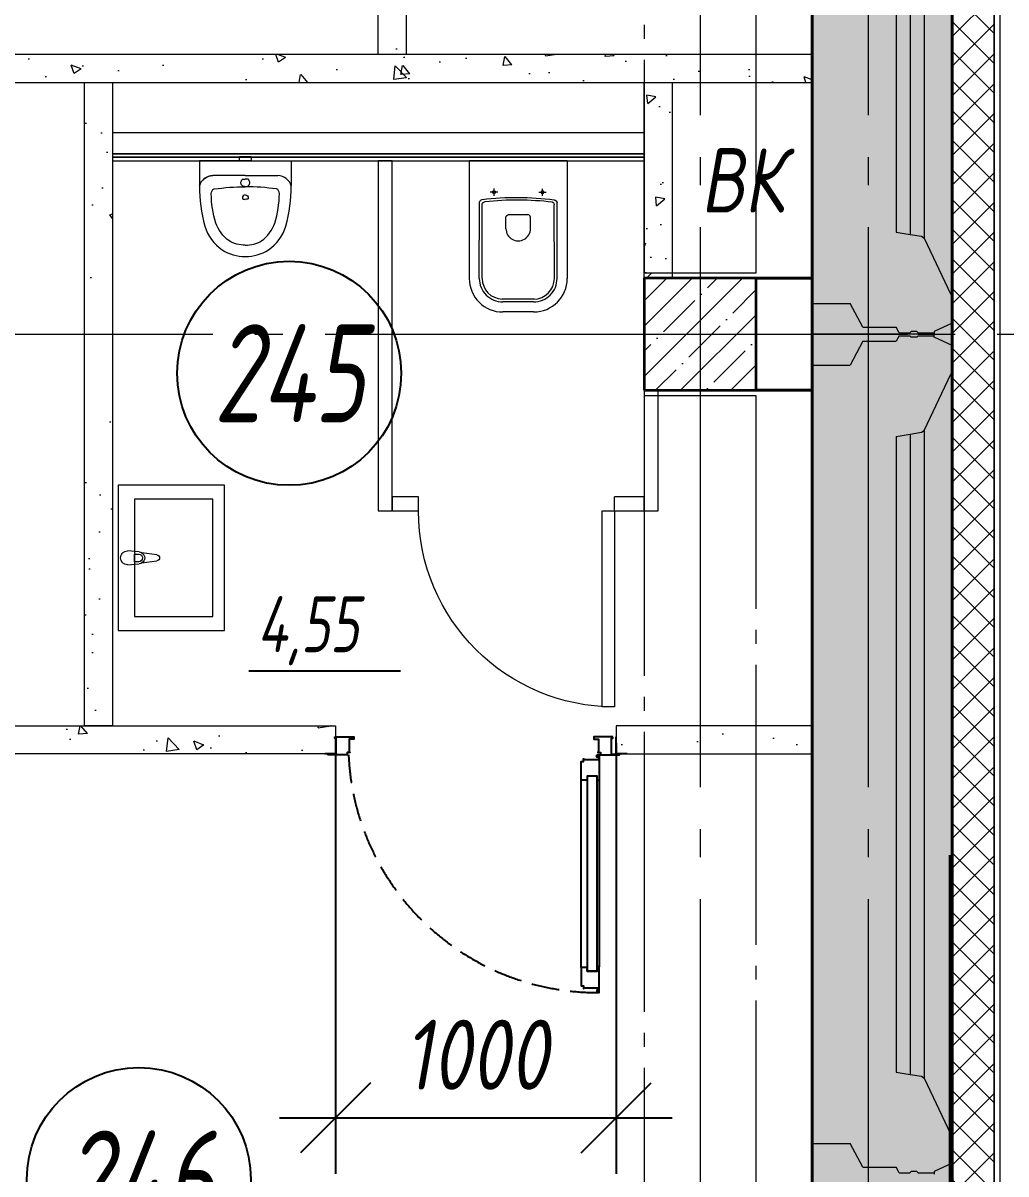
# Model space of a CAD drawing. Header units: millimetres. Extents: x -85420 to 1195317, y -69347 to 470418.
# Drawn here: x 487528 to 491038, y 61777 to 65888 of the extents above; entities that cross this region are included whole.
import ezdxf
from ezdxf.enums import TextEntityAlignment as Align

# ---------------------------------------------------------------- set-up
doc = ezdxf.new("R2010")
doc.units = ezdxf.units.MM
for name, pattern in [('GOST2.303 6', [12, 8, -1.5, 1, -1.5]), ('ГОСТ 2.303 4', [7, 5, -2, 0]), ('ГОСТ 2.303 5', [24, 20, -1.5, 1, -1.5]), ('ГОСТ 2.303 6', [12, 8, -1.5, 1, -1.5]), ('осевая', [50.800000000000004, 31.75, -6.35, 6.35, -6.35])]:
    doc.linetypes.add(name, pattern=pattern)
for name, color, linetype, lineweight in [('!М_Отверстия в перекрытиях', 253, 'Continuous', 15), ('!М_Перегородки_пеноблок', 7, 'Continuous', 20), ('!М_Приямки конструктив', 7, 'Continuous', 25), ('!ТХ_СУ_Двери', 7, 'Continuous', 15), ('!ТХ_СУ_Перегородки', 7, 'Continuous', 15), ('!ФС_Ригели_балки', 251, 'ГОСТ 2.303 6', 15), ('+АР_Осевые линии', 252, 'GOST2.303 6', 9), ('+АР_Сантехника', 130, 'Continuous', 9), ('АР_Колонны', 5, 'Continuous', 35), ('АР_колонны штриховка', 193, 'Continuous', 5), ('АР_штриховка несущих стен', 250, 'Continuous', 0), ('Колонны', 7, 'Continuous', 25), ('СПДС_+АР_Стены', 250, 'Continuous', 20), ('СПДС_РАЗМЕРЫ', 252, 'Continuous', 0), ('стены', 7, 'Continuous', 40), ('ТОНКАЯ', 253, 'Continuous', 0), ('ЭКСПЛИКАЦИЯ', 7, 'Continuous', 5)]:
    doc.layers.add(name, color=color, linetype=linetype, lineweight=lineweight)
doc.layers.add('ОСИ', color=7, linetype='осевая', lineweight=13, true_color=0x999999)
doc.styles.add('ГОСТ 2.304', font='CS_Gost2304.shx', dxfattribs={"oblique": 10})
doc.linetypes.add('Ground1', pattern='A,12,[130,ltypeshp.shx,S=3,R=-150,X=0,Y=-2.598],3,[130,ltypeshp.shx,S=3,R=-150,X=0,Y=-2.598],3,[130,ltypeshp.shx,S=3,R=-150,X=0,Y=-2.598],0', length=18)
doc.dimstyles.new('СПДС', dxfattribs={"dimscale": 100, "dimtxt": 2.5, "dimasz": 2.5, "dimexe": 2, "dimexo": 0.625, "dimgap": 1, "dimtad": 1, "dimdec": 0, "dimrnd": 5, "dimtxsty": 'ГОСТ 2.304', "dimblk": 'OBLIQUE', "dimblk1": 'OBLIQUE', "dimblk2": 'OBLIQUE', "dimcen": 2.5, "dimdle": 2, "dimadec": 0, "dimazin": 2, "dimtfac": 0.75, "dimtdec": 4, "dimtmove": 1, "dimatfit": 3, "dimfxl": 1, "dimtfill": 1, "dimtolj": 1, "dimarcsym": 1})
pattern_1 = [(49.99999999999999, (1.00000000000006, 5.946736380903647e-14), (364.369337992008, -31.87817107780618), [38.1, -419.1]), (355, (1.00000000000006, 5.946736380903647e-14), (-70.48684284993867, 382.1136904780703), [30.48, -335.28116834]), (100.4514446999999, (31.36401400000006, -2.656506999999941), (293.8824941807065, 350.2355038243902), [32.38001759999999, -356.1804891999999]), (46.18419999999995, (1.000000000000062, 101.6000000000001), (542.1580817842598, -84.08465586545431), [57.14999999999998, -628.6499999999997]), (96.63555760999995, (46.17980000000006, 94.59300000000007), (474.8082681030061, 494.852249195443), [48.57004627999999, -534.2712163199999]), (351.18415117, (1.000000000000062, 101.6000000000001), (474.8082681299541, 494.8522491710652), [45.71993414, -502.91946384]), (20.99999999999998, (51.80000000000005, 76.20000000000007), (303.228782538265, -204.5303963741752), [38.09999999999999, -419.1]), (326, (51.80000000000005, 76.20000000000007), (123.6040566952942, 368.3759322446385), [30.47999999999999, -335.2799999999999]), (71.45144499999996, (77.06906520000005, 59.15580020000006), (426.8328385574323, 163.8455377718105), [32.38001759999998, -356.1798751999998]), (37.49999999999999, (1.00000000000006, 5.946736380903647e-14), (6.177206501183637, 169.1100777463062), [0, -331.216, 0, -340.36, 0, -336.55]), (7.499999999999953, (1.00000000000006, 5.946736380903647e-14), (133.6393250206115, 200.361149636239), [0, -194.056, 0, -323.5959999999999, 0, -128.27]), (327.5, (-112.2839999999999, 6.205984038363095e-14), (271.1811903337428, -11.45748798534689), [0, -127, 0, -396.24, 0, -525.7799999999999]), (317.5, (-163.0839999999999, 6.322238593277649e-14), (296.2583627720361, 50.85298206666605), [0, -165.1, 0, -263.1439999999999, 0, -373.3799999999999])]
pattern_2 = [(140, (5.910739169404823e-14, 1.00000000000006), (31.87817107780603, 364.369337992008), [38.1, -419.1]), (85, (5.910739169404823e-14, 1.00000000000006), (-382.1136904780703, -70.48684284993881), [30.48, -335.28116834]), (190.4514446999999, (2.656507000000047, 31.36401400000006), (-350.2355038243904, 293.8824941807064), [32.38001759999998, -356.1804891999998]), (136.1842, (-101.5999999999999, 1.00000000000002), (84.08465586545408, 542.1580817842598), [57.14999999999997, -628.6499999999995]), (186.6355576099999, (-94.59299999999998, 46.17980000000002), (-494.8522491954432, 474.8082681030059), [48.57004627999999, -534.2712163199999]), (81.18415116999998, (-101.5999999999999, 1.00000000000002), (-494.8522491710654, 474.8082681299539), [45.71993414, -502.91946384]), (111, (-76.19999999999997, 51.80000000000003), (204.5303963741751, 303.2287825382651), [38.09999999999999, -419.0999999999999]), (55.99999999999998, (-76.19999999999997, 51.80000000000003), (-368.3759322446385, 123.604056695294), [30.47999999999999, -335.2799999999999]), (161.451445, (-59.15580019999997, 77.06906520000001), (-163.8455377718106, 426.8328385574323), [32.38001759999997, -356.1798751999997]), (127.5, (5.910739169404823e-14, 1.00000000000006), (-169.1100777463062, 6.177206501183568), [0, -331.2159999999999, 0, -340.3599999999999, 0, -336.5499999999999]), (97.49999999999994, (5.910739169404823e-14, 1.00000000000006), (-200.3611496362391, 133.6393250206114), [0, -194.056, 0, -323.5959999999999, 0, -128.27]), (57.49999999999999, (1.024789493429723e-13, -112.2839999999999), (11.45748798534678, 271.1811903337428), [0, -127, 0, -396.24, 0, -525.7799999999999]), (47.5, (1.219280783335212e-13, -163.0839999999999), (-50.85298206666617, 296.2583627720361), [0, -165.0999999999999, 0, -263.1439999999999, 0, -373.3799999999999])]

# ---------------------------------------------------------------- blocks, each defined once
blk = doc.blocks.new('_Oblique')
at = {"color": 0, "linetype": 'ByBlock', "lineweight": -2}
blk.add_line((-0.5, -0.5), (0.5, 0.5), dxfattribs=at)
blk = doc.blocks.new('*D294')
at = {"layer": 'Defpoints', "color": 0, "ltscale": 100, "transparency": 16777216}
for p in [(489646.372591679, 63378.33943186924), (488644.3469192247, 63342.22426823152), (489646.372591679, 61978.33943186924)]:
    blk.add_point(p, dxfattribs=at)
at = {"layer": 'СПДС_РАЗМЕРЫ', "color": 0, "lineweight": -2, "ltscale": 100, "transparency": 16777216}
for p, q in [((489646.372591679, 63315.83943186924), (489646.372591679, 61778.33943186924)), ((488644.3469192247, 63279.72426823152), (488644.3469192247, 61778.33943186924)), ((488444.3469192247, 61978.33943186924), (489846.372591679, 61978.33943186924))]:
    blk.add_line(p, q, dxfattribs=at)
at = {"layer": 'СПДС_РАЗМЕРЫ', "color": 0, "lineweight": -2, "ltscale": 100, "transparency": 16777216, "xscale": 250, "yscale": 250, "zscale": 250, "rotation": 180}
blk.add_blockref('_Oblique', (488644.3469192247, 61978.33943186924), dxfattribs=at)
at = {"layer": 'СПДС_РАЗМЕРЫ', "color": 0, "lineweight": -2, "ltscale": 100, "transparency": 16777216, "xscale": 250, "yscale": 250, "zscale": 250}
blk.add_blockref('_Oblique', (489646.372591679, 61978.33943186924), dxfattribs=at)
at = {"layer": 'СПДС_РАЗМЕРЫ', "color": 0, "ltscale": 100, "transparency": 16777216, "insert": (489145.3597554518, 62203.33943193174), "char_height": 250, "attachment_point": 5, "style": 'ГОСТ 2.304', "bg_fill": 3, "box_fill_scale": 1.1, "bg_fill_color": 256, "bg_fill_true_color": 13158600, "bg_fill_transparency": 0}
blk.add_mtext('\\A1;1000', dxfattribs=at)
blk = doc.blocks.new('*U266')
at = {"lineweight": 15}
h = blk.add_hatch(dxfattribs=at)
h.set_pattern_fill('AR-CONC', color=256, scale=2, angle=360)
h.set_pattern_definition(pattern_1)
h.paths.add_polyline_path([(5.950795411990839e-14, 5.94902485639409e-14), (4599.999889438493, -4.578282197797989e-14), (4599.999889438493, -100), (5.720177307349697e-14, -99.99999999999994)])
at = {"linetype": 'ByBlock', "ltscale": 100, "transparency": 33554687}
blk.add_lwpolyline([(5.94902485639409e-14, 5.94902485639409e-14), (4599.999889438493, -4.577962146630681e-14), (4599.999889438493, -100), (5.720177307349697e-14, -99.99999999999994)], close=True, dxfattribs=at)
blk = doc.blocks.new('*U285')
at = {"lineweight": 15}
h = blk.add_hatch(dxfattribs=at)
h.set_pattern_fill('AR-CONC', color=256, scale=2)
h.set_pattern_definition([(50, (1.00000000000006, 6.240651612699015e-14), (364.369337992008, -31.87817107780507), [38.1, -419.1]), (355, (1.00000000000006, 6.240651612699015e-14), (-70.48684284993969, 382.1136904780703), [30.48, -335.28116834]), (100.4514447, (31.36401400000006, -2.656506999999845), (293.8824941807052, 350.2355038243916), [32.38001759999999, -356.1804891999999]), (46.18419999999997, (0.9999999999997633, 101.6000000000001), (542.1580817842598, -84.0846558654526), [57.14999999999998, -628.6499999999996]), (96.63555760999996, (46.17979999999972, 94.59300000000007), (474.8082681030047, 494.8522491954444), [48.57004627999999, -534.2712163199999]), (351.18415117, (0.9999999999997633, 101.6000000000001), (474.8082681299528, 494.8522491710666), [45.71993414, -502.91946384]), (20.99999999999999, (51.79999999999988, 76.20000000000007), (303.228782538265, -204.5303963741745), [38.09999999999999, -419.1]), (326, (51.79999999999988, 76.20000000000007), (123.6040566952931, 368.3759322446385), [30.47999999999999, -335.2799999999999]), (71.45144499999996, (77.06906519999971, 59.15580020000023), (426.8328385574323, 163.8455377718118), [32.38001759999981, -356.1798751999984]), (37.49999999999999, (1.00000000000006, 6.240651612699015e-14), (6.177206501183147, 169.1100777463062), [0, -331.2159999999993, 0, -340.3599999999993, 0, -336.5499999999993]), (7.49999999999994, (1.00000000000006, 6.240651612699015e-14), (133.6393250206108, 200.3611496362397), [0, -194.056, 0, -323.5959999999999, 0, -128.27]), (327.5, (-112.2839999999999, -2.679599384854764e-13), (271.1811903337428, -11.45748798534608), [0, -127, 0, -396.24, 0, -525.7799999999999]), (317.5, (-163.0839999999999, -4.161063306883761e-13), (296.2583627720361, 50.8529820666669), [0, -165.1, 0, -263.1439999999999, 0, -373.3799999999999])])
edge = h.paths.add_edge_path()
edge.add_line((-2.076435717580328e-13, 100.0000000000001), (5.949024856394085e-14, 1.27897692436818e-13))
edge.add_line((1484.999234189527, 100.000000000004), (0, 100.0000000000001))
edge.add_line((1484.999234189527, 4.085926041952348e-12), (1484.999234189527, 100.000000000004))
edge.add_line((5.950795411990839e-14, 1.189804971278818e-13), (1484.999234189527, 4.085915683170421e-12))
at = {"linetype": 'ByBlock', "ltscale": 100, "transparency": 33554687}
blk.add_lwpolyline([(5.949024856394088e-14, 1.189804971278818e-13), (1484.999234189527, 4.085915683170421e-12), (1484.999234189527, 100.000000000004), (-2.076435717580328e-13, 100.0000000000001)], close=True, dxfattribs=at)
blk = doc.blocks.new('*U99')
at = {"lineweight": 15}
h = blk.add_hatch(dxfattribs=at)
h.set_pattern_fill('AR-CONC', color=256, scale=2, angle=90)
h.set_pattern_definition([(140, (5.93523210538777e-14, 1.00000000000006), (31.87817107780613, 364.369337992008), [38.1, -419.1]), (85, (5.93523210538777e-14, 1.00000000000006), (-382.1136904780703, -70.48684284993872), [30.48, -335.28116834]), (190.4514446999999, (2.656507000000055, 31.36401400000006), (-350.2355038243903, 293.8824941807065), [32.38001759999999, -356.1804891999999]), (136.1842, (-101.5999999999999, 1.000000000000045), (84.08465586545422, 542.1580817842598), [57.14999999999998, -628.6499999999996]), (186.6355576099999, (-94.59299999999998, 46.17980000000005), (-494.8522491954431, 474.808268103006), [48.57004627999999, -534.2712163199999]), (81.18415116999998, (-101.5999999999999, 1.000000000000045), (-494.8522491710653, 474.8082681299541), [45.71993414, -502.91946384]), (111, (-76.19999999999997, 51.80000000000004), (204.5303963741752, 303.2287825382651), [38.09999999999999, -419.0999999999999]), (55.99999999999997, (-76.19999999999997, 51.80000000000004), (-368.3759322446385, 123.6040566952941), [30.47999999999999, -335.2799999999999]), (161.451445, (-59.15580019999995, 77.06906520000004), (-163.8455377718105, 426.8328385574323), [32.38001759999997, -356.1798751999997]), (127.5, (5.93523210538777e-14, 1.00000000000006), (-169.1100777463062, 6.177206501183609), [0, -331.216, 0, -340.36, 0, -336.55]), (97.49999999999996, (5.93523210538777e-14, 1.00000000000006), (-200.361149636239, 133.6393250206115), [0, -194.056, 0, -323.5959999999999, 0, -128.27]), (57.49999999999999, (7.497730110388003e-14, -112.2839999999999), (11.45748798534685, 271.1811903337428), [0, -127, 0, -396.24, 0, -525.7799999999999]), (47.5, (8.19840186150918e-14, -163.0839999999999), (-50.8529820666661, 296.2583627720361), [0, -165.1, 0, -263.1439999999999, 0, -373.3799999999999])])
edge = h.paths.add_edge_path()
edge.add_line((7.573064690121713e-29, 5.950795411990839e-14), (2.458740575680615e-13, 2297.848664347315))
edge.add_line((-100, 7.019043354056553e-14), (1.4210854715202e-14, 5.949024856394087e-14))
edge.add_line((-99.99999999999972, 2297.848664347315), (-100, 0))
edge.add_line((2.458588888032409e-13, 2297.848664347315), (-99.99999999999972, 2297.848664347315))
at = {"linetype": 'ByBlock', "ltscale": 100, "transparency": 33554687}
blk.add_lwpolyline([(7.573064690121713e-29, 5.949024856394088e-14), (2.458740575680614e-13, 2297.848664347315), (-99.99999999999972, 2297.848664347315), (-100, 7.019043354056553e-14)], close=True, dxfattribs=at)
blk = doc.blocks.new('*U102')
at = {"lineweight": 15}
h = blk.add_hatch(dxfattribs=at)
h.set_pattern_fill('AR-CONC', color=256, scale=2, angle=90)
h.set_pattern_definition(pattern_2)
edge = h.paths.add_edge_path()
edge.add_line((7.587855832094607e-29, 5.906386491005833e-14), (-3.172332578963778e-13, 2299.999889441649))
edge.add_line((-100, 4.569749755761847e-14), (-1.4210854715202e-14, 5.949024856394088e-14))
edge.add_line((-100.0000000000003, 2299.999889441649), (-100, 4.547473508864641e-13))
edge.add_line((-3.172462292866385e-13, 2299.999889441649), (-100.0000000000003, 2299.999889441649))
at = {"linetype": 'ByBlock', "ltscale": 100, "transparency": 33554687}
blk.add_lwpolyline([(7.573064690121714e-29, 5.949024856394088e-14), (-3.172332578963778e-13, 2299.999889441649), (-100.0000000000003, 2299.999889441649), (-100, 4.569749755761847e-14)], close=True, dxfattribs=at)
blk = doc.blocks.new('*U100')
at = {"lineweight": 15}
h = blk.add_hatch(dxfattribs=at)
h.set_pattern_fill('AR-CONC', color=256, scale=2, angle=360)
h.set_pattern_definition(pattern_1)
h.paths.add_polyline_path([(5.720177307349697e-14, -99.99999999999994), (5.950795411990839e-14, 5.94902485639409e-14), (700.0000000000001, 4.346523141407488e-14), (700.0000000000001, -99.99999999999994)])
at = {"linetype": 'ByBlock', "ltscale": 100, "transparency": 33554687}
blk.add_lwpolyline([(5.94902485639409e-14, 5.94902485639409e-14), (700.0000000000001, 4.347092013083357e-14), (700.0000000000001, -99.99999999999994), (5.720177307349697e-14, -99.99999999999994)], close=True, dxfattribs=at)
blk = doc.blocks.new('*U101')
at = {"lineweight": 15}
h = blk.add_hatch(dxfattribs=at)
h.set_pattern_fill('AR-CONC', color=256, scale=2, angle=90)
h.set_pattern_definition(pattern_2)
edge = h.paths.add_edge_path()
edge.add_line((-9.653389199115736e-14, 699.7729967891064), (-100, 699.7729967891064))
edge.add_line((7.574297285286121e-29, 5.950795411990839e-14), (-9.651794705660179e-14, 699.7729967891064))
edge.add_line((-100, 4.569749755761845e-14), (0, 5.949024856394086e-14))
edge.add_line((-100, 699.7729967891064), (-100, 0))
at = {"linetype": 'ByBlock', "ltscale": 100, "transparency": 33554687}
blk.add_lwpolyline([(7.573064690121713e-29, 5.949024856394086e-14), (-9.651794705660179e-14, 699.7729967891064), (-100, 699.7729967891064), (-100, 4.569749755761845e-14)], close=True, dxfattribs=at)
blk = doc.blocks.new('Из_буфера27431')
at = {"linetype": 'Continuous', "lineweight": 5}
for p, q in [((-138.5230999123305, 11.10000000003492), (-85.589361873921, 17.72976797921001)), ((-138.5230999123305, 11.10000000003492), (-85.589361873921, 17.72976797918091)), ((-76.07591019070242, 21.00000000005821), (-34.12309991230723, 25.00000000001455)), ((-76.07591019070242, 21.00000000005821), (-34.12309991230723, 25)), ((-59.0335087798303, 13.59999999997672), (-73.9041058504954, 13.59999999997672)), ((-59.0335087798303, 13.59999999997672), (-73.9041058504954, 13.59999999997672)), ((-59.0335087798303, -13.60000000000582), (-59.0335087798303, 13.59999999997672)), ((-59.0335087798303, -13.60000000003492), (-59.0335087798303, 13.59999999997672)), ((-85.58936187368818, -17.72976797925367), (-138.5230999123305, -11.10000000000582)), ((-85.58936187368818, -17.72976797923911), (-138.5230999123305, -11.10000000003492)), ((-34.12309991230723, -25), (-76.07591019070242, -20.9999999999709)), ((-34.12309991230723, -25), (-76.07591019070242, -21)), ((-73.9041058504954, -13.60000000000582), (-59.0335087798303, -13.60000000000582)), ((-73.9041058504954, -13.60000000003492), (-59.0335087798303, -13.60000000003492))]:
    blk.add_line(p, q, dxfattribs=at)
for points in [[(0, -259.9999999999854), (-380, -259.9999999999854), (-380, 259.9999999999854), (0, 259.9999999999854)], [(-59.0335087798303, -210.0000000000291), (-339.1230999121908, -210.0000000000291), (-339.1230999121908, 209.9999999999854), (-59.0335087798303, 209.9999999999854)], [(-59.0335087798303, -210.0000000000582), (-339.1230999121908, -210.0000000000582), (-339.1230999121908, 209.9999999999418), (-59.0335087798303, 209.9999999999418)]]:
    blk.add_lwpolyline(points, close=True, dxfattribs=at)
for centre, radius, start, end in [((-137.132863225881, -1.455191522836685e-11), 11.186722399462, 97.13892477676367, 262.8610752232363), ((-137.132863225881, -4.365574568510056e-11), 11.18672239946198, 97.13892477676367, 262.8610752232363), ((-74.17599175521173, -2.91038304567337e-11), 21.08576984747249, 122.7710253813689, 237.2289746186311), ((-74.17599175521173, -4.365574568510056e-11), 21.08576984748832, 122.7710253813688, 237.2289746186311), ((-73.9041058504954, -1.455191522836685e-11), 13.60000000005357, 90, 270), ((-73.9041058504954, -4.365574568510056e-11), 13.60000000005357, 90, 270), ((-74.1759917549789, -7.275957614183426e-11), 21.08576984763396, 95.16960715544765, 122.7710253813688), ((-74.1759917549789, -1.455191522836685e-10), 21.0857698476649, 95.1696071554477, 122.7710253813688), ((-34.12309991230723, -1.455191522836685e-11), 25.00000000003411, 270, 90), ((-34.12309991230723, -4.365574568510056e-11), 25.00000000003411, 270, 90), ((-74.1759917549789, -1.455191522836685e-11), 21.08576984758897, 237.2289746186311, 264.8303928445524), ((-74.1759917549789, 0), 21.08576984765098, 237.2289746186311, 264.8303928445524)]:
    blk.add_arc(centre, radius, start, end, dxfattribs=at)
blk = doc.blocks.new('*U85')
for p, q in [((-700, 3.622374731326001e-15), (-700, -49.99999999999995)), ((0, 0), (0, -49.99999999999997))]:
    blk.add_line(p, q)
blk.add_lwpolyline([(0, 0), (-1.13686837721616e-13, 699.9999999999999), (-43.75000000000011, 699.9999999999999), (-43.75, -1.4210854715202e-14)], close=True)
blk.add_arc((0, 0), 700, 90, 180)
blk = doc.blocks.new('унитаз поликлиники')
for p, q in [((0, 175.0000000000002), (0, -175.0000000000002)), ((0, 175), (420, 175)), ((420, 138.7140846226539), (149.5783947814593, 138.7140846226539)), ((420, 129), (156.7708916987863, 128.6947987100866)), ((125.6120020395715, 86.65309879256529), (99.54435587919897, 86.65309879256529)), ((112.3925950961525, 73.10633269583923), (112.3925950961525, 100.1998648888257)), ((242.4404502270149, 43.73651019929093), (201.8725803082448, 43.73651019929093)), ((493.9712139845033, 57.06385601698344), (493.9712139845033, -57.06385601697843)), ((503.999999999694, 55.00022672359819), (504, -54.99999999976626)), ((540, 55), (540, -55)), ((191.9062512759224, -33.70112225765479), (191.9062512759224, 33.70086718935636)), ((112.3121347758092, -72.95707587784273), (112.282285361212, -100.0505916278053)), ((242.4404502270149, -43.73676526706549), (201.8725803082448, -43.73676526706549)), ((125.5166089892259, -86.5183978031564), (99.44897864899713, -86.48967862475547)), ((420, -139), (147.8638372268865, -138.7268586217251)), ((420, -129), (155.1814843298739, -128.6950537779776)), ((0, -175), (420, -175))]:
    blk.add_line(p, q)
for centre, radius, start, end in [((420, 55), 120, 0, 90), ((420.4860874894543, 55.20134403063184), 83.51415522076329, 359.861865640253, 90.33348740461295), ((420, 55), 74, 0, 90), ((242.4404502270149, -0.0001275341201107949), 43.73663773336648, 270, 90), ((420, -55), 120, 270, 0), ((420, -55), 84, 270, 0), ((420.0000000000005, -55.00000000000023), 73.99999999999977, 270, 358.4018165566912)]:
    blk.add_arc(centre, radius, start, end)
at = {"extrusion": (0, 0, -1)}
for centre, major_axis, ratio, start_param, end_param in [((1158.06257319661, -0.0001275341201107949), (-731.0106498963555, -726.449596775183), 0.9937751111245587, 0.6598491803284507, 0.910919136193018), ((149.5158196882217, 127.3348454206425), (-5.639474792591372, -10.54905920003566), 0.8213730805515044, 1.269211342410273, 2.570669150556824), ((154.4364780247083, 119.7958318011661), (-5.610534641830925, -7.716306582968154), 0.7980925127033731, 1.232924341648666, 2.686722882739946), ((112.3925950961525, 86.7676048639405), (3.546847614444126, 3.546847614444128), 0.9999999999995854, 5.504024733397926, 11.78721004057751), ((984.1422315649793, -0.0001275341201107949), (-23.40018430090171, -941.4133244262395), 0.8972800535149483, 1.42225774313891, 1.677846830341707), ((201.9351554014825, -33.4519114207651), (4.122340877798591, -9.490584745542167), 0.9647969637839732, 0.4292600198093375, 1.943413251271767), ((155.244059423228, -117.4864474327478), (5.303740529548787, -10.40618587121702), 0.8429843284803838, 0.5499024529424461, 1.881899719380306), ((147.9264123201242, -127.4729975277733), (5.417041441869642, -10.44430136326478), 0.8364427514803542, 0.5611398427268642, 1.877576555759112)]:
    blk.add_ellipse(centre, major_axis=major_axis, ratio=ratio, start_param=start_param, end_param=end_param, dxfattribs=at)
for centre, major_axis, ratio, start_param, end_param in [((201.9351554014825, 33.45165635299054), (4.122340877798588, 9.490584745542174), 0.9647969637839732, 0.4292600198093375, 1.943413251271767), ((112.2970839152217, -86.61833975484478), (3.542937838331404, -3.550753085458856), 0.9999999999995854, 5.504024733397926, 11.78721004057751)]:
    blk.add_ellipse(centre, major_axis=major_axis, ratio=ratio, start_param=start_param, end_param=end_param)
blk = doc.blocks.new('Писуар')
for points in [[(0, 52.94028954673558), (116.4686370022828, 52.94028954673558, 0.3288676504273428), (164.1148975943215, 89.99849222938064, 0.06699893116058607), (144.5155793420272, 233.5217105695046, 0.1722094793049764), (82.36512113403296, 318.0519670632493, 0.1432854428549363), (0, 341.9776548054069, 0.1432854428549363), (-82.36512113403296, 318.0519670632493, 0.1722094793049764), (-144.5155793420272, 233.5217105695046, 0.06699893116058607), (-164.1148975943215, 89.99849222938064)], [(-58.2343185020145, 285.8775635522325, 0.1373961816874208), (-105.8805790944025, 222.3492160912137)], [(58.2343185020145, 285.8775635522325, -0.1373961816874208), (105.8805790944025, 222.3492160912137)], [(-164.1148975943215, 89.99849222938064, 0.3288676504273428), (-116.4686370022828, 52.94028954673558, 7.999999999949305)], [(0, 92.64737713869545, 0.4199956144459171), (-15.88208686397411, 76.76529027472134, 0.1514920714975723), (-10.58805790927727, 66.17723236532765), (0, 66.17723236532765)], [(0, 92.64737713869545, -0.4199956144459171), (15.88208686397411, 76.76529027472134, -0.1514920714975723), (10.58805790927727, 66.17723236532765), (0, 66.17723236532765)]]:
    blk.add_lwpolyline(points, format="xyb")
for points in [[(0, 0), (-164.1148975943215, 0), (-164.1148975943215, 89.99849222938064)], [(0, 0), (164.1148975943215, 0), (164.1148975943215, 89.99849222938064)], [(0, 52.94028954673558), (-116.4686370022828, 52.94028954673558)]]:
    blk.add_lwpolyline(points)
blk.add_lwpolyline([(-21.17611581820529, 0), (21.17611581925303, 0), (21.17611581925303, -15.88208686409052), (-21.17611581820529, -15.88208686409052)], close=True)
for centre, radius, start, end in [((0, 187.055689733359), 114.7039606834222, 90, 120.5102374068071), ((282.2716892509488, 110.1030908932153), 404.0561545671565, 163.8711539522828, 178.9692582618215), ((2.647014477988705, 912.0894989152439), 819.4463970433259, 262.0157644325797, 269.8149201434025)]:
    blk.add_arc(centre, radius, start, end)
at = {"extrusion": (0, 0, -1)}
for centre, radius, start, end in [((0, 187.055689733359), 114.7039606834222, 90, 120.5102374068071), ((282.2716892509488, 110.1030908932153), 404.0561545671565, 163.8711539522828, 178.9692582618215), ((2.647014477988705, 912.0894989152439), 819.4463970433259, 262.0157644325797, 269.8149201434025)]:
    blk.add_arc(centre, radius, start, end, dxfattribs=at)
for points in [[(-10.58805790869519, 132.350723866839), (-10.58805790869519, 137.6447528214194), (-5.29402895399835, 137.6447528214194), (5.820766091346741e-10, 137.6447528214194)], [(5.820766091346741e-10, 121.7626659574453), (-5.29402895399835, 121.7626659574453), (-10.58805790869519, 127.0566949121421), (-10.58805790869519, 132.350723866839)], [(10.58805790985934, 132.350723866839), (10.58805790985934, 137.6447528214194), (5.294028955162503, 137.6447528214194), (5.820766091346741e-10, 137.6447528214194)], [(5.820766091346741e-10, 121.7626659574453), (5.294028955162503, 121.7626659574453), (10.58805790985934, 127.0566949121421), (10.58805790985934, 132.350723866839)], [(164.1148975943215, 89.99849222938064), (158.8208686397411, 68.8223764107097), (137.6447528209537, 52.94028954673558), (116.4686370022828, 52.94028954673558)]]:
    blk.add_open_spline(points, degree=3)
for points, start_tangent, end_tangent in [([(-121.7190838767565, 117.3716032092052), (-111.1746080475859, 100.5865501387743)], (0.01403744405624366, -0.999901470228126), (0.9741290849035146, -0.2259923139070027)), ([(121.7190838767565, 117.3716032092052), (111.1746080475859, 100.5865501387743)], (-0.01403744405624366, -0.999901470228126), (-0.9741290849035146, -0.2259923139070027))]:
    blk.add_spline(points, degree=3, dxfattribs=dict(start_tangent=start_tangent, end_tangent=end_tangent))
blk = doc.blocks.new('Колонна 400х400')
at = {"layer": 'АР_колонны штриховка'}
h = blk.add_hatch(dxfattribs=at)
h.set_pattern_fill('ANSI35', color=256, scale=20)
h.set_pattern_definition([(45, (-139655.8754315234, -114865.3000987881), (-89.80256121069154, 89.80256121069154), []), (45, (-139566.0728315234, -114865.3000987881), (-89.80256121069154, 89.80256121069154), [158.75, -31.75, 0, -31.75])])
h.paths.add_polyline_path([(-6.676418706774712e-08, 3.284076228737831e-07), (399.9999999332358, 3.284076228737831e-07), (399.9999999332358, 400.0000003284076), (-6.676418706774712e-08, 400.0000003284076)])
at = {"layer": 'АР_Колонны'}
blk.add_lwpolyline([(0, 0), (400, 0), (400, 400), (0, 400)], close=True, dxfattribs=at)
blk = doc.blocks.new('*U51')
at = {"linetype": 'ГОСТ 2.303 5', "ltscale": 50}
blk.add_lwpolyline([(5560, 400), (0, 400), (0, 0), (5560, 1.818989403545856e-12)], close=True, dxfattribs=at)
blk = doc.blocks.new('Из_буфера30619')
at = {"rotation": 270}
for p in [(47580.00000000605, -19.9999999939464), (47580.00000000606, -6019.999999993932)]:
    blk.add_blockref('*U51', p, dxfattribs=at)
blk = doc.blocks.new('обследование 2 этаж 1245')
at = {"layer": 'ТОНКАЯ', "ltscale": 100}
for p, q in [((49660, -3900), (49660, -6620)), ((49160, -4020), (49160, -6500)), ((49560, -4103), (49560, -6417)), ((49460, -4125), (49460, -6395)), ((49510, -4116.666666666511), (49510, -6403.333333333256)), ((49460, -6395), (49510, -6403.333333333489)), ((49510, -6403.333333333489), (49550, -6410)), ((49550, -6410), (49560, -6417)), ((49560, -6417), (49655, -6618)), ((49160, -6500), (49160, -6650)), ((49655, -6618), (49660, -6620)), ((49160, -6650), (49295, -6650)), ((49160, -6760), (49160, -6650)), ((49340, -6735), (49295, -6650)), ((49660, -6720), (49660, -6620)), ((49340, -6735), (49460, -6735)), ((49470, -6755), (49460, -6735)), ((49660, -6720), (49595, -6750)), ((49595, -6760), (49160, -6760)), ((49160, -6760), (49160, -6870)), ((49160, -6760), (49500, -6760)), ((49595, -6760), (49160, -6760)), ((49470, -6765), (49460, -6785)), ((49470, -6755), (49508, -6755)), ((49470, -6765), (49508, -6765)), ((49513, -6750), (49508, -6755)), ((49513, -6770), (49508, -6765)), ((49533, -6750), (49513, -6750)), ((49533, -6770), (49513, -6770)), ((49538, -6755), (49533, -6750)), ((49538, -6765), (49533, -6770)), ((49538, -6755), (49595, -6755)), ((49538, -6760), (49595, -6760)), ((49538, -6760), (49595, -6760)), ((49538, -6765), (49595, -6765)), ((49595, -6750), (49595, -6755)), ((49595, -6755), (49595, -6760)), ((49595, -6765), (49595, -6760)), ((49595, -6770), (49595, -6765)), ((49660, -6800), (49595, -6770)), ((49340, -6785), (49295, -6870)), ((49340, -6785), (49460, -6785)), ((49660, -6800), (49660, -6900)), ((49160, -7020), (49160, -6870)), ((49160, -6870), (49295, -6870)), ((49560, -7103), (49655, -6902)), ((49655, -6902), (49660, -6900)), ((49660, -6900), (49660, -9620)), ((49160, -7020), (49160, -9500)), ((49510, -7116.666666666744), (49550, -7110)), ((49550, -7110), (49560, -7103)), ((49560, -7103), (49560, -9417)), ((49460, -7125), (49510, -7116.666666666744)), ((49460, -7125), (49460, -9395)), ((49510, -7116.666666666511), (49510, -9403.333333333256)), ((49460, -9395), (49510, -9403.333333333489)), ((49510, -9403.333333333489), (49550, -9410)), ((49550, -9410), (49560, -9417)), ((49560, -9417), (49655, -9618)), ((49160, -9500), (49160, -9650)), ((49655, -9618), (49660, -9620)), ((49160, -9650), (49295, -9650)), ((49160, -9760), (49160, -9650)), ((49340, -9735), (49295, -9650)), ((49660, -9720), (49660, -9620)), ((49340, -9735), (49460, -9735)), ((49470, -9755), (49460, -9735)), ((49660, -9720), (49595, -9750)), ((49470, -9755), (49508, -9755)), ((49513, -9750), (49508, -9755)), ((49533, -9750), (49513, -9750)), ((49538, -9755), (49533, -9750)), ((49538, -9755), (49595, -9755)), ((49595, -9750), (49595, -9755)), ((49595, -9755), (49595, -9760))]:
    blk.add_line(p, q, dxfattribs=at)
blk = doc.blocks.new('A$C314F1C93')
at = {"layer": '+АР_Осевые линии', "linetype": 'ГОСТ 2.303 5', "lineweight": 0, "ltscale": 100}
for p, q in [((59540.00000000047, 64233.04186645093), (59540.00000000047, -9232.622227149745)), ((60140.00000000047, 64233.04186645093), (60140.00000000047, -9232.622227149745))]:
    blk.add_line(p, q, dxfattribs=at)
blk.add_lwpolyline([(-4199.99999999968, 49449.99999999988), (75280.00000000006, 49449.99999999988)], dxfattribs=at)

msp = doc.modelspace()

# ---------------------------------------------------------------- block references
at = {"layer": 'ОСИ', "ltscale": 40}
msp.add_blockref('A$C314F1C93', (430406.3725916118, 15326.41521031433, 4.999999999999952e-09), dxfattribs=at)

# ---------------------------------------------------------------- next in the draw order: hatches: boundary and pattern name
at = {"layer": 'АР_штриховка несущих стен', "lineweight": 0}
h = msp.add_hatch(dxfattribs=at)
h.set_pattern_fill('FP_1', color=256, angle=90.00000000000001, style=0, pattern_type=2)
h.set_pattern_definition([(315.0000000000001, (712524.0056777213, 445917.9367795632), (-212.1320343559643, -212.1320343559643), [300.0000000000001, -50.00000000000001, 10, -50.00000000000001]), (315.0000000000001, (712736.0056777213, 445917.9367795632), (-212.1320343559643, -212.1320343559643), []), (40.00000000000001, (712524.0056777213, 445917.9367795632), (-31.37586718776049, 358.6306040025252), [37.5, -412.5]), (95.00000000000003, (712524.0056777213, 445917.9367795632), (376.0956830054848, -69.37609840310986), [30, -330]), (349.5490000000003, (712521.3906777214, 445947.8227795631), (344.7173363236747, 289.2568028982388), [31.86999999999997, -350.5709999999994]), (43.81599999999998, (712624.0056777213, 445917.9367795632), (-82.7614966388627, 533.6199696404694), [56.25, -618.75]), (353.3640000000004, (712617.1086777212, 445962.4047795633), (487.0622145359652, 467.3284015511165), [47.80499999999993, -525.8559999999989]), (98.81600000000005, (712624.0056777213, 445917.9367795632), (487.0580492787813, 467.332636044979), [45, -495]), (69.00000000000001, (712599.0056777213, 445967.9367795632), (-201.3095187061823, 298.4540715877155), [37.49999999999999, -412.4999999999999]), (124.0000000000001, (712599.0056777213, 445967.9367795632), (362.5748960476324, 121.657102386374), [29.99999999999998, -329.9999999999997]), (18.54899999999999, (712582.2296777213, 445992.8077795632), (161.2620949745204, 420.1119811543452), [31.87, -350.571]), (52.5, (712524.0056777213, 445917.9367795632), (166.4469269156558, 6.079927658645317), [3.353, -322.647, 3.353, -331.647, -331.25]), (52.5, (712524.0056777213, 445917.9367795632), (166.4469269156558, 6.079927658645317), [-661, 3.353, -327.897]), (82.50000000000003, (712524.0056777213, 445917.9367795632), (197.2058559411801, 131.5347687210744), [3.352999999999998, -187.6469999999999, 3.352999999999998, -315.1469999999997, -126.2499999999999]), (82.50000000000003, (712524.0056777213, 445917.9367795632), (197.2058559411801, 131.5347687210744), [-509.4999999999997, 3.352999999999998, -122.8969999999999]), (122.5, (712524.0056777213, 445806.4367795632), (-11.27743586718989, 266.9112180862045), [3.35299999999999, -121.6469999999997, 3.35299999999999, -386.6469999999987, -517.4999999999974]), (122.5, (712524.0056777213, 445806.4367795632), (-11.27743586718989, 266.9112180862045), [-514.9999999999974, 3.35299999999999, -514.1469999999973]), (132.5, (712524.0056777213, 445756.4367795632), (50.05249116615892, 291.5930846711931), [3.352999999999996, -159.1469999999998, 3.352999999999996, -255.6469999999998, -367.4999999999995]), (132.5, (712524.0056777213, 445756.4367795632), (50.05249116615892, 291.5930846711931), [-421.4999999999995, 3.352999999999996, -364.1469999999995])])
edge = h.paths.add_edge_path()
edge.add_line((489581.372591679, 71676.4152099858), (489581.372591679, 71176.4152099858))
edge.add_line((489581.372591679, 71676.4152099858), (490846.3725916791, 71676.4152099858))
edge.add_line((490846.3725916791, 71676.4152099858), (490846.3725916791, 57986.4152099858))
edge.add_line((490346.3725916791, 71176.4152099858), (490846.3725916791, 57986.4152099858))
edge.add_line((490346.3725916791, 71176.4152099858), (489581.372591679, 71176.4152099858))
h.paths.add_polyline_path([(490346.3725916791, 71176.4152099858), (490846.3725916791, 57986.4152099858), (490996.3725916791, 57986.4152099858), (490346.3725916782, 57486.41520998583)])
edge = h.paths.add_edge_path()
edge.add_line((487311.3759071109, 71675.6784499491), (487311.3759071109, 71676.4152099858))
edge.add_line((487311.3759071109, 71675.6784499491), (487311.372591679, 71676.4152099858))
edge.add_line((487311.372591679, 71676.4152099858), (487311.3759071109, 71676.4152099858))
at = {"layer": 'СПДС_+АР_Стены', "lineweight": 9, "ltscale": 100}
h = msp.add_hatch(dxfattribs=at)
h.set_pattern_fill('НЕМЕТАЛЛИЧЕСКИЕ МАТЕРИАЛЫ', color=256, scale=30, style=0, pattern_type=2)
h.set_pattern_definition([(45, (0, 0), (-53.03300858899107, 53.03300858899107), []), (135, (0, 0), (-53.03300858899107, -53.03300858899107), [])])
h.paths.add_polyline_path([(490996.372591679, 71826.41520998592), (490996.372591679, 57986.4152099858), (490846.372591679, 57986.4152099858), (490846.372591679, 71676.41520998592)], flags=0)

# ---------------------------------------------------------------- next in the draw order: linework, layer by layer
at = {"layer": '!М_Приямки конструктив', "color": 252, "linetype": 'ГОСТ 2.303 4', "ltscale": 50}
msp.add_line((490836.3739354805, 62916.41506883595, 2.499999999999976e-09), (490836.3739354805, 59456.41506883595, 2.499999999999976e-09), dxfattribs=at)
at = {"layer": '!М_Приямки конструктив', "color": 252, "linetype": 'ГОСТ 2.303 4', "ltscale": 50, "elevation": 2.499999999999976e-09}
msp.add_lwpolyline([(490836.3716745811, 62916.41506883595), (490836.3716745811, 62716.41506883595), (490836.3716745811, 59556.41506883595)], dxfattribs=at)
at = {"layer": '!ТХ_СУ_Перегородки', "ltscale": 100, "elevation": 4.999999999999952e-09}
for points in [[(488796.3725916789, 65396.18820677488), (488796.372591679, 64146.18820677488), (488846.372591679, 64146.18820677488), (488846.3725916789, 65396.18820677488)], [(489746.3725916789, 64576.4152099858), (489746.372591679, 64145.43984945398), (489796.372591679, 64145.43984945398), (489796.3725916789, 64576.4152099858)]]:
    msp.add_lwpolyline(points, close=True, dxfattribs=at)
for points in [[(488940.1986711672, 64196.18820677488), (488846.372591679, 64196.18820677488), (488846.372591679, 64146.18820677488), (488940.1986711672, 64146.18820677488)], [(489640.1986711672, 64146.18820677488), (489746.372591679, 64146.18820677488), (489746.372591679, 64196.18820677488), (489640.1986711672, 64196.18820677488)]]:
    msp.add_lwpolyline(points, dxfattribs=at)
at = {"layer": 'СПДС_+АР_Стены', "ltscale": 100}
for points in [[(490996.372591679, 71826.41520998592), (490996.372591679, 57986.4152099858), (490846.372591679, 57986.4152099858), (490846.372591679, 71676.41520998592)], [(491016.372591679, 71846.41520998592), (491016.372591679, 57986.4152099858), (490996.372591679, 57986.4152099858), (490996.372591679, 71826.41520998592)]]:
    msp.add_lwpolyline(points, dxfattribs=at)
for points in [[(487847.2751996327, 65421.18820677488), (489746.372591679, 65421.18820677488), (489746.372591679, 65496.18820677488), (487847.2751996327, 65496.18820677488), (487847.2751996327, 65421.18820677488)], [(487847.2751996327, 65408.68820677488), (489746.372591679, 65408.68820677488), (489746.372591679, 65421.18820677488), (487847.2751996327, 65421.18820677488), (487847.2751996327, 65408.68820677488)], [(489746.372591679, 65408.68820677488), (487847.2751996327, 65408.68820677488), (487847.2751996327, 65396.18820677488), (489746.372591679, 65396.18820677488), (489746.372591679, 65408.68820677488)]]:
    msp.add_lwpolyline(points, close=True, dxfattribs=at)
at = {"layer": 'стены', "ltscale": 100}
msp.add_lwpolyline([(489946.3725916777, 71176.4152099858), (490346.372591679, 71176.4152099858), (490346.3725916779, 57486.4152099858), (491016.372591679, 57486.4152099858), (491016.372591679, 57986.4152099858), (490846.372591679, 57986.4152099858), (490846.372591679, 71676.4152099858), (489581.372591679, 71676.4152099858)], dxfattribs=at)
at = {"layer": 'стены', "ltscale": 100, "elevation": 4.999999999999952e-09}
for points in [[(489581.372591679, 71176.4152099858), (490346.372591679, 71176.4152099858), (490346.372591679, 57486.4152099858), (491016.372591679, 57486.4152099858), (491016.372591679, 57986.4152099858), (490846.372591679, 57986.4152099858), (490846.372591679, 71676.4152099858), (489581.372591679, 71676.4152099858)], [(490346.372591679, 64976.4152099858), (490146.372591679, 64976.4152099858)], [(490346.372591679, 64576.4152099858), (490146.372591679, 64576.4152099858)]]:
    msp.add_lwpolyline(points, dxfattribs=at)
at = {"layer": 'ЭКСПЛИКАЦИЯ', "linetype": 'Continuous', "lineweight": 25, "ltscale": 100}
msp.add_line((488334.2752096779, 63574.36261986985), (488876.0688881194, 63574.36261986985), dxfattribs=at)
for centre in [(488478.4162393271, 64637.17184594448, 4.999999999999952e-09), (487941.5595519328, 61757.41577384055, 9.999999999999904e-09)]:
    msp.add_circle(centre, 400, dxfattribs=at)

# ---------------------------------------------------------------- next in the draw order: block references
at = {"layer": '!М_Перегородки_пеноблок', "xscale": -1}
for name, p in [('*U102', (488796.3945486677, 65776.18820677488, 4.999999999999952e-09)), ('*U266', (490346.3725916786, 65776.18820677488, 4.999999999999952e-09)), ('*U99', (487747.2751996327, 63378.33954242757, 4.999999999999952e-09)), ('*U101', (489746.372591679, 64976.4152099858, 4.999999999999952e-09)), ('*U285', (488644.3469192247, 63278.33954242757, 4.999999999999952e-09)), ('*U100', (490346.372591679, 63378.33965298592, 4.999999999999952e-09))]:
    msp.add_blockref(name, p, dxfattribs=at)
at = {"layer": '!ТХ_СУ_Двери', "xscale": -1, "rotation": 180}
msp.add_blockref('*U85', (489640.1986711672, 64145.43984945398, 4.999999999999952e-09), dxfattribs=at)
at = {"layer": '!ФС_Ригели_балки'}
msp.add_blockref('Из_буфера30619', (442166.3723536048, 70576.41524488508, 4.999999999999952e-09), dxfattribs=at)
at = {"layer": '+АР_Сантехника', "ltscale": 100, "rotation": 180}
msp.add_blockref('Писуар', (488321.8238956558, 65396.18820677488, 4.999999999999952e-09), dxfattribs=at)
at = {"layer": '+АР_Сантехника', "rotation": 270}
msp.add_blockref('унитаз поликлиники', (489296.372591679, 65396.18820677488, 4.999999999999952e-09), dxfattribs=at)
at = {"layer": '+АР_Сантехника', "ltscale": 100, "xscale": -1, "rotation": 359.9996894168162}
msp.add_blockref('Из_буфера27431', (487867.2743975507, 63977.95981501369, 4.999999999999952e-09), dxfattribs=at)
at = {"layer": 'Колонны'}
msp.add_blockref('Колонна 400х400', (489746.372591679, 64576.4152099858, 4.999999999999952e-09), dxfattribs=at)
at = {"layer": 'ТОНКАЯ', "ltscale": 200}
msp.add_blockref('обследование 2 этаж 1245', (441186.372591679, 71536.4152099858, 4.999999999999952e-09), dxfattribs=at)

# ---------------------------------------------------------------- next in the draw order: texts
at = {"layer": '!М_Отверстия в перекрытиях', "ltscale": 50, "insert": (490096.372591679, 65326.30170838034, 4.999999999999952e-09), "char_height": 230, "width": 500.0000000000018, "attachment_point": 5, "line_spacing_factor": 0.648, "style": 'ГОСТ 2.304'}
msp.add_mtext('ВК', dxfattribs=at)
at = {"layer": 'ЭКСПЛИКАЦИЯ', "linetype": 'Continuous', "lineweight": 25, "ltscale": 100, "style": 'ГОСТ 2.304', "width": 0.8840250980579033}
for s, oblique, p in [('245', 10, (488478.4162393271, 64637.17184594448)), ('246', 10.00000000000001, (487941.5595519328, 61757.41577384055, 4.999999999999952e-09))]:
    msp.add_text(s, height=350.0000000000001, dxfattribs=dict(at, oblique=oblique)).set_placement(p, align=Align.MIDDLE_CENTER)
at = {"layer": 'ЭКСПЛИКАЦИЯ', "linetype": 'Continuous', "lineweight": 25, "ltscale": 100, "style": 'ГОСТ 2.304', "oblique": 9.999999999999996, "width": 0.8840250980579033}
msp.add_text('4,55', height=200.0000000000001, dxfattribs=at).set_placement((488364.2752096779, 63841.02928653653), align=Align.TOP_LEFT)

# ---------------------------------------------------------------- next in the draw order: dimensions: what is measured, and where the dimension line sits
at = {"layer": 'СПДС_РАЗМЕРЫ', "ltscale": 100}
dim = msp.add_linear_dim(base=(489646.372591679, 61978.33943186924, 4.999999999999952e-09), p1=(488644.3469192247, 63342.22426823152, 4.999999999999952e-09), p2=(489646.372591679, 63378.33943186924, 4.999999999999952e-09), dimstyle='СПДС', dxfattribs=at)
dim.commit()
dim.dimension.update_dxf_attribs({"geometry": '*D294', "text_midpoint": (489145.3597554518, 62203.33943193174, 4.999999999999952e-09)})

# ---------------------------------------------------------------- next in the draw order: linework, layer by layer
for p, q in [((489521.3388117641, 62515.38840537137, 4.999999999999952e-09), (489521.3395513642, 63184.3564240183, 4.999999999999952e-09)), ((489585.3489031888, 63182.32435001137, 4.999999999999952e-09), (489585.3490137472, 62517.42047937913, 4.999999999999952e-09))]:
    msp.add_line(p, q)
at = {"color": 1, "linetype": 'Ground1', "elevation": 4.999999999999952e-09}
for points in [[(488644.3469192247, 63338.37030562601), (488644.3469192247, 63278.33954242762), (488605.4512722364, 63278.33954242762)], [(489685.2682386673, 63278.33965298592), (489646.372591679, 63278.33965298592), (489646.372591679, 63338.37041618431)]]:
    msp.add_lwpolyline(points, dxfattribs=at)
at = {"elevation": 4.999999999999952e-09}
for points in [[(488641.3469192247, 63338.37030562601), (488709.3469192247, 63338.37030562601), (488709.3469192247, 63330.37030562601), (488692.3411057375, 63330.37030562601), (488692.3411057375, 63283.9277674758), (488695.3661265675, 63283.9277674758), (488695.3661265675, 63282.31902427749), (488685.3751103947, 63282.31902427749), (488685.3751103947, 63274.36010364294), (488617.3007388678, 63274.36010364294), (488617.3007388678, 63278.33954242762), (488625.3443471964, 63278.33954242762), (488625.3443471964, 63275.96192276073), (488646.3424165449, 63275.96192276073), (488646.3424165449, 63334.56019916425), (488641.3469192247, 63334.56019916425)], [(489634.372591679, 63338.37041618431), (489566.372591679, 63338.37041618431), (489566.372591679, 63330.37041618431), (489583.3784051662, 63330.37041618431), (489583.3784051662, 63283.92787803413), (489580.3533843362, 63283.92787803413), (489580.3533843362, 63282.31913483579), (489590.344400509, 63282.31913483579), (489590.344400509, 63274.36021420127), (489658.418772036, 63274.36021420124), (489658.418772036, 63278.33965298592), (489650.3751637074, 63278.33965298592), (489650.3751637074, 63275.96203331903), (489629.3770943589, 63275.96203331903), (489629.3770943589, 63334.56030972255), (489634.372591679, 63334.56030972255)], [(489577.3899825544, 63274.36021420127), (489585.3489031888, 63274.36021420127), (489585.3489031888, 63182.32435001137), (489578.3213533956, 63182.32435001137), (489578.3213533957, 63198.32690050713), (489542.3367705543, 63198.32690050715), (489542.3367705542, 63184.35640248445), (489521.3387012059, 63184.35642401917), (489521.3387012058, 63250.39870000576), (489529.2976218404, 63250.39870000578), (489529.3387012059, 63260.38971617859), (489530.9063650387, 63260.38971617859), (489530.9063650387, 63257.34160517007), (489583.6555368943, 63257.34160517007), (489583.6555368943, 63266.40127203413), (489577.3899825543, 63266.40127203412)], [(489542.3367705543, 63198.32690050715), (489542.3368811126, 62501.41792888338), (489578.321463954, 62501.41792888337), (489578.3213533957, 63198.32690050713)], [(489577.3900931126, 62425.38461518924), (489585.3490137472, 62425.38461518923), (489585.3490137472, 62517.42047937913), (489578.321463954, 62517.42047937913), (489578.321463954, 62501.41792888337), (489542.3368811126, 62501.41792888338), (489542.3368811126, 62515.38842690608), (489521.3388117641, 62515.38840537137), (489521.3388117641, 62449.34612938475), (489529.2977323987, 62449.34612938474), (489529.3388117641, 62439.35511321193), (489530.906475597, 62439.35511321193), (489530.906475597, 62442.40322422044), (489583.6556474526, 62442.40322422045), (489583.6556474526, 62433.34355735639), (489577.3900931126, 62433.3435573564)]]:
    msp.add_lwpolyline(points, close=True, dxfattribs=at)
at = {"linetype": 'ГОСТ 2.303 4', "ltscale": 20}
msp.add_arc((489578.7625965386, 63314.66136415098, 4.999999999999952e-09), 889.3011397359287, 182.5974140060053, 270.4243527208087, dxfattribs=at)

doc.saveas('drawing.dxf')
